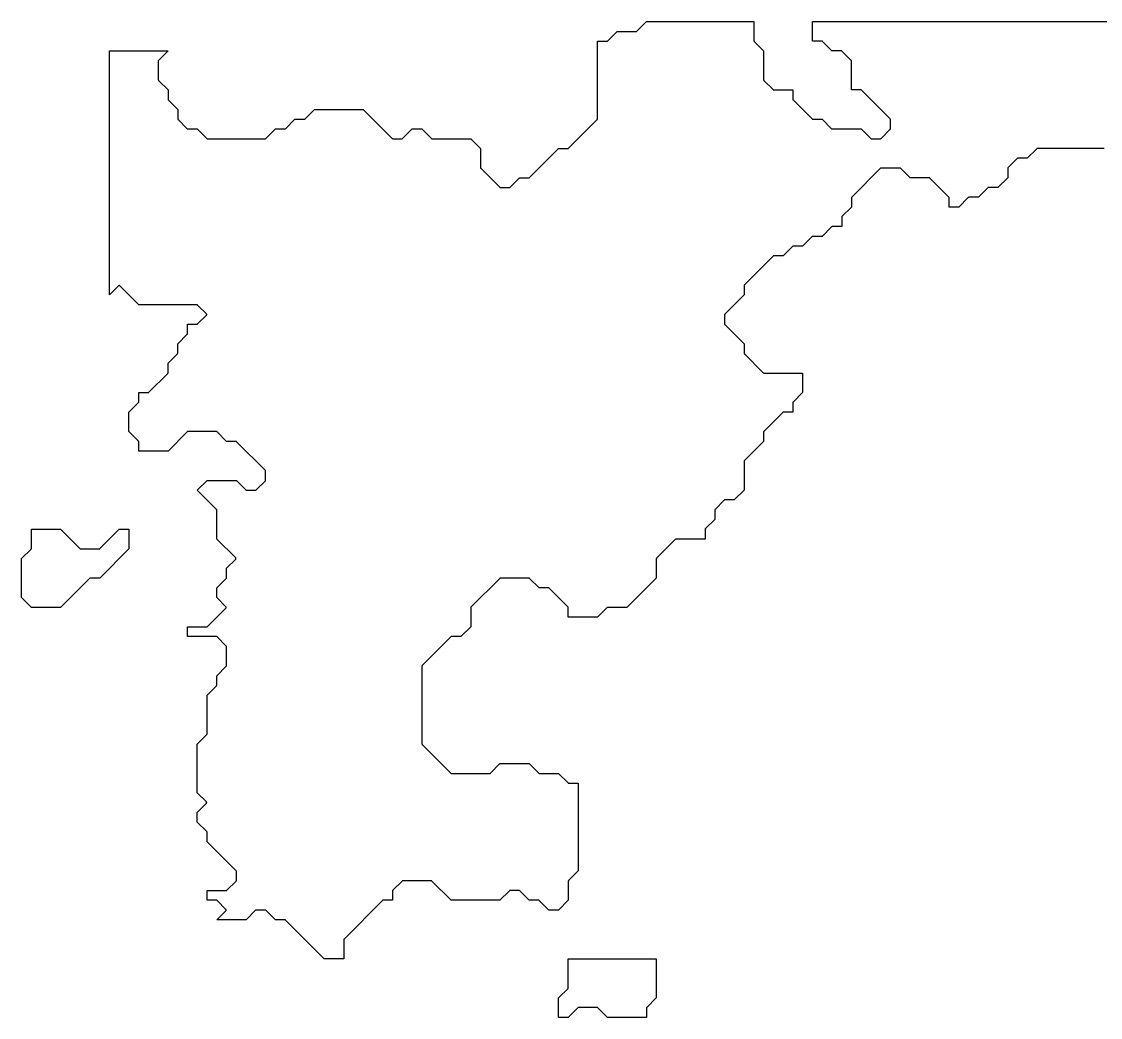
# Model space of a CAD drawing. Header units: metres. Extents: x 0 to 799, y 1 to 1100.
# Drawn here: x 97 to 207.5, y 998 to 1100 of the extents above; entities that cross this region are included whole.
import ezdxf

# ---------------------------------------------------------------- set-up
doc = ezdxf.new("R2010")
doc.units = ezdxf.units.M
doc.layers.add('forest', color=7, linetype='Continuous')

msp = doc.modelspace()

# ---------------------------------------------------------------- linework, layer by layer
at = {"layer": 'forest', "color": 190}
for points in [[(106, 1072), (106, 1072), (106, 1097), (106, 1097), (106, 1097), (112, 1097), (112, 1097), (112, 1097), (111.03, 1096.03), (111.02, 1096.02), (111.02, 1096.01), (111.01, 1096.01), (111.01, 1096), (111, 1095.99), (111, 1095.98), (111, 1095.97), (111, 1095.96), (111, 1094.04), (111, 1094.03), (111, 1094.02), (111, 1094.01), (111.01, 1094), (111.01, 1093.99), (111.02, 1093.99), (111.02, 1093.98), (111.03, 1093.97), (112, 1093), (112, 1093), (112, 1093), (112, 1092.04), (112, 1092.03), (112, 1092.02), (112, 1092.01), (112.01, 1092), (112.01, 1091.99), (112.02, 1091.99), (112.02, 1091.98), (112.03, 1091.97), (113, 1091), (113, 1091), (113, 1091), (113, 1090.04), (113, 1090.03), (113, 1090.02), (113, 1090.01), (113.01, 1090), (113.01, 1089.99), (113.02, 1089.99), (113.02, 1089.98), (113.03, 1089.97), (113.97, 1089.03), (113.98, 1089.02), (113.99, 1089.02), (113.99, 1089.01), (114, 1089.01), (114.01, 1089), (114.02, 1089), (114.03, 1089), (114.04, 1089), (115, 1089), (115, 1089), (115, 1089), (115.97, 1088.03), (115.98, 1088.02), (115.99, 1088.02), (115.99, 1088.01), (116, 1088.01), (116.01, 1088), (116.02, 1088), (116.03, 1088), (116.04, 1088), (121.96, 1088), (121.97, 1088), (121.98, 1088), (121.99, 1088), (122, 1088.01), (122.01, 1088.01), (122.01, 1088.02), (122.02, 1088.02), (122.03, 1088.03), (123, 1089), (123, 1089), (123, 1089), (123.96, 1089), (123.97, 1089), (123.98, 1089), (123.99, 1089), (124, 1089.01), (124.01, 1089.01), (124.01, 1089.02), (124.02, 1089.02), (124.03, 1089.03), (125, 1090), (125, 1090), (125, 1090), (125.96, 1090), (125.97, 1090), (125.98, 1090), (125.99, 1090), (126, 1090.01), (126.01, 1090.01), (126.01, 1090.02), (126.02, 1090.02), (126.03, 1090.03), (127, 1091), (127, 1091), (127, 1091), (132, 1091), (132, 1091), (132, 1091), (134.97, 1088.03), (134.98, 1088.02), (134.99, 1088.02), (134.99, 1088.01), (135, 1088.01), (135.01, 1088), (135.02, 1088), (135.03, 1088), (135.04, 1088), (135.96, 1088), (135.97, 1088), (135.98, 1088), (135.99, 1088), (136, 1088.01), (136.01, 1088.01), (136.01, 1088.02), (136.02, 1088.02), (136.03, 1088.03), (137, 1089), (137, 1089), (137, 1089), (138, 1089), (138, 1089), (138, 1089), (138.97, 1088.03), (138.98, 1088.02), (138.99, 1088.02), (138.99, 1088.01), (139, 1088.01), (139.01, 1088), (139.02, 1088), (139.03, 1088), (139.04, 1088), (143, 1088), (143, 1088), (143, 1088), (144, 1087), (144, 1087), (144, 1087), (144, 1085.04), (144, 1085.03), (144, 1085.02), (144, 1085.01), (144.01, 1085), (144.01, 1084.99), (144.02, 1084.99), (144.02, 1084.98), (144.03, 1084.97), (145.97, 1083.03), (145.98, 1083.02), (145.99, 1083.02), (145.99, 1083.01), (146, 1083.01), (146.01, 1083), (146.02, 1083), (146.03, 1083), (146.04, 1083), (146.96, 1083), (146.97, 1083), (146.98, 1083), (146.99, 1083), (147, 1083.01), (147.01, 1083.01), (147.01, 1083.02), (147.02, 1083.02), (147.03, 1083.03), (148, 1084), (148, 1084), (148, 1084), (148.96, 1084), (148.97, 1084), (148.98, 1084), (148.99, 1084), (149, 1084.01), (149.01, 1084.01), (149.01, 1084.02), (149.02, 1084.02), (149.03, 1084.03), (152, 1087), (152, 1087), (152, 1087), (152.96, 1087), (152.97, 1087), (152.98, 1087), (152.99, 1087), (153, 1087.01), (153.01, 1087.01), (153.01, 1087.02), (153.02, 1087.02), (153.03, 1087.03), (155.97, 1089.97), (155.98, 1089.98), (155.98, 1089.99), (155.99, 1089.99), (155.99, 1090), (156, 1090.01), (156, 1090.02), (156, 1090.03), (156, 1090.04), (156, 1098), (156, 1098), (156, 1098), (156.96, 1098), (156.97, 1098), (156.98, 1098), (156.99, 1098), (157, 1098.01), (157.01, 1098.01), (157.01, 1098.02), (157.02, 1098.02), (157.03, 1098.03), (158, 1099), (158, 1099), (158, 1099), (159.96, 1099), (159.97, 1099), (159.98, 1099), (159.99, 1099), (160, 1099.01), (160.01, 1099.01), (160.01, 1099.02), (160.02, 1099.02), (160.03, 1099.03), (161, 1100), (161, 1100), (161, 1100), (172, 1100), (172, 1100), (172, 1100), (172, 1098.04), (172, 1098.03), (172, 1098.02), (172, 1098.01), (172.01, 1098), (172.01, 1097.99), (172.02, 1097.99), (172.02, 1097.98), (172.03, 1097.97), (173, 1097), (173, 1097), (173, 1097), (173, 1094.04), (173, 1094.03), (173, 1094.02), (173, 1094.01), (173.01, 1094), (173.01, 1093.99), (173.02, 1093.99), (173.02, 1093.98), (173.03, 1093.97), (173.97, 1093.03), (173.98, 1093.02), (173.99, 1093.02), (173.99, 1093.01), (174, 1093.01), (174.01, 1093), (174.02, 1093), (174.03, 1093), (174.04, 1093), (176, 1093), (176, 1093), (176, 1093), (176, 1092.04), (176, 1092.03), (176, 1092.02), (176, 1092.01), (176.01, 1092), (176.01, 1091.99), (176.02, 1091.99), (176.02, 1091.98), (176.03, 1091.97), (177.97, 1090.03), (177.98, 1090.02), (177.99, 1090.02), (177.99, 1090.01), (178, 1090.01), (178.01, 1090), (178.02, 1090), (178.03, 1090), (178.04, 1090), (179, 1090), (179, 1090), (179, 1090), (179.97, 1089.03), (179.98, 1089.02), (179.99, 1089.02), (179.99, 1089.01), (180, 1089.01), (180.01, 1089), (180.02, 1089), (180.03, 1089), (180.04, 1089), (183, 1089), (183, 1089), (183, 1089), (183.97, 1088.03), (183.98, 1088.02), (183.99, 1088.02), (183.99, 1088.01), (184, 1088.01), (184.01, 1088), (184.02, 1088), (184.03, 1088), (184.04, 1088), (184.96, 1088), (184.97, 1088), (184.98, 1088), (184.99, 1088), (185, 1088.01), (185.01, 1088.01), (185.01, 1088.02), (185.02, 1088.02), (185.03, 1088.03), (185.97, 1088.97), (185.98, 1088.98), (185.98, 1088.99), (185.99, 1088.99), (185.99, 1089), (186, 1089.01), (186, 1089.02), (186, 1089.03), (186, 1089.04), (186, 1089.96), (186, 1089.97), (186, 1089.98), (186, 1089.99), (185.99, 1090), (185.99, 1090.01), (185.98, 1090.01), (185.98, 1090.02), (185.97, 1090.03), (183.03, 1092.97), (183.02, 1092.98), (183.01, 1092.98), (183.01, 1092.99), (183, 1092.99), (182.99, 1093), (182.98, 1093), (182.97, 1093), (182.96, 1093), (182, 1093), (182, 1093), (182, 1093), (182, 1095.96), (182, 1095.97), (182, 1095.98), (182, 1095.99), (181.99, 1096), (181.99, 1096.01), (181.98, 1096.01), (181.98, 1096.02), (181.97, 1096.03), (181.03, 1096.97), (181.02, 1096.98), (181.01, 1096.98), (181.01, 1096.99), (181, 1096.99), (180.99, 1097), (180.98, 1097), (180.97, 1097), (180.96, 1097), (180, 1097), (180, 1097), (180, 1097), (179.03, 1097.97), (179.02, 1097.98), (179.01, 1097.98), (179.01, 1097.99), (179, 1097.99), (178.99, 1098), (178.98, 1098), (178.97, 1098), (178.96, 1098), (178, 1098), (178, 1098), (178, 1098), (178, 1100), (178, 1100), (178, 1100), (216, 1100)], [(207.9, 1087), (201.04, 1087), (201.03, 1087), (201.02, 1087), (201.01, 1087), (201, 1086.99), (200.99, 1086.99), (200.99, 1086.98), (200.98, 1086.98), (200.97, 1086.97), (200, 1086), (200, 1086), (200, 1086), (199.04, 1086), (199.03, 1086), (199.02, 1086), (199.01, 1086), (199, 1085.99), (198.99, 1085.99), (198.99, 1085.98), (198.98, 1085.98), (198.97, 1085.97), (198.03, 1085.03), (198.02, 1085.02), (198.02, 1085.01), (198.01, 1085.01), (198.01, 1085), (198, 1084.99), (198, 1084.98), (198, 1084.97), (198, 1084.96), (198, 1084), (198, 1084), (198, 1084), (197, 1083), (197, 1083), (197, 1083), (196.04, 1083), (196.03, 1083), (196.02, 1083), (196.01, 1083), (196, 1082.99), (195.99, 1082.99), (195.99, 1082.98), (195.98, 1082.98), (195.97, 1082.97), (195, 1082), (195, 1082), (195, 1082), (194.04, 1082), (194.03, 1082), (194.02, 1082), (194.01, 1082), (194, 1081.99), (193.99, 1081.99), (193.99, 1081.98), (193.98, 1081.98), (193.97, 1081.97), (193, 1081), (193, 1081), (193, 1081), (192, 1081), (192, 1081), (192, 1081), (192, 1081.96), (192, 1081.97), (192, 1081.98), (192, 1081.99), (191.99, 1082), (191.99, 1082.01), (191.98, 1082.01), (191.98, 1082.02), (191.97, 1082.03), (190.03, 1083.97), (190.02, 1083.98), (190.01, 1083.98), (190.01, 1083.99), (190, 1083.99), (189.99, 1084), (189.98, 1084), (189.97, 1084), (189.96, 1084), (188, 1084), (188, 1084), (188, 1084), (187.03, 1084.97), (187.02, 1084.98), (187.01, 1084.98), (187.01, 1084.99), (187, 1084.99), (186.99, 1085), (186.98, 1085), (186.97, 1085), (186.96, 1085), (185.04, 1085), (185.03, 1085), (185.02, 1085), (185.01, 1085), (185, 1084.99), (184.99, 1084.99), (184.99, 1084.98), (184.98, 1084.98), (184.97, 1084.97), (182.03, 1082.03), (182.02, 1082.02), (182.02, 1082.01), (182.01, 1082.01), (182.01, 1082), (182, 1081.99), (182, 1081.98), (182, 1081.97), (182, 1081.96), (182, 1081), (182, 1081), (182, 1081), (181.03, 1080.03), (181.02, 1080.02), (181.02, 1080.01), (181.01, 1080.01), (181.01, 1080), (181, 1079.99), (181, 1079.98), (181, 1079.97), (181, 1079.96), (181, 1079), (181, 1079), (181, 1079), (180.04, 1079), (180.03, 1079), (180.02, 1079), (180.01, 1079), (180, 1078.99), (179.99, 1078.99), (179.99, 1078.98), (179.98, 1078.98), (179.97, 1078.97), (179, 1078), (179, 1078), (179, 1078), (178.04, 1078), (178.03, 1078), (178.02, 1078), (178.01, 1078), (178, 1077.99), (177.99, 1077.99), (177.99, 1077.98), (177.98, 1077.98), (177.97, 1077.97), (177, 1077), (177, 1077), (177, 1077), (176.04, 1077), (176.03, 1077), (176.02, 1077), (176.01, 1077), (176, 1076.99), (175.99, 1076.99), (175.99, 1076.98), (175.98, 1076.98), (175.97, 1076.97), (175, 1076), (175, 1076), (175, 1076), (174.04, 1076), (174.03, 1076), (174.02, 1076), (174.01, 1076), (174, 1075.99), (173.99, 1075.99), (173.99, 1075.98), (173.98, 1075.98), (173.97, 1075.97), (171.03, 1073.03), (171.02, 1073.02), (171.02, 1073.01), (171.01, 1073.01), (171.01, 1073), (171, 1072.99), (171, 1072.98), (171, 1072.97), (171, 1072.96), (171, 1072), (171, 1072), (171, 1072), (169.03, 1070.03), (169.02, 1070.02), (169.02, 1070.01), (169.01, 1070.01), (169.01, 1070), (169, 1069.99), (169, 1069.98), (169, 1069.97), (169, 1069.96), (169, 1069.04), (169, 1069.03), (169, 1069.02), (169, 1069.01), (169.01, 1069), (169.01, 1068.99), (169.02, 1068.99), (169.02, 1068.98), (169.03, 1068.97), (171, 1067), (171, 1067), (171, 1067), (171, 1066.04), (171, 1066.03), (171, 1066.02), (171, 1066.01), (171.01, 1066), (171.01, 1065.99), (171.02, 1065.99), (171.02, 1065.98), (171.03, 1065.97), (172.97, 1064.03), (172.98, 1064.02), (172.99, 1064.02), (172.99, 1064.01), (173, 1064.01), (173.01, 1064), (173.02, 1064), (173.03, 1064), (173.04, 1064), (177, 1064), (177, 1064), (177, 1064), (177, 1062), (177, 1062), (177, 1062), (176.03, 1061.03), (176.02, 1061.02), (176.02, 1061.01), (176.01, 1061.01), (176.01, 1061), (176, 1060.99), (176, 1060.98), (176, 1060.97), (176, 1060.96), (176, 1060), (176, 1060), (176, 1060), (175.04, 1060), (175.03, 1060), (175.02, 1060), (175.01, 1060), (175, 1059.99), (174.99, 1059.99), (174.99, 1059.98), (174.98, 1059.98), (174.97, 1059.97), (173.03, 1058.03), (173.02, 1058.02), (173.02, 1058.01), (173.01, 1058.01), (173.01, 1058), (173, 1057.99), (173, 1057.98), (173, 1057.97), (173, 1057.96), (173, 1057), (173, 1057), (173, 1057), (171.03, 1055.03), (171.02, 1055.02), (171.02, 1055.01), (171.01, 1055.01), (171.01, 1055), (171, 1054.99), (171, 1054.98), (171, 1054.97), (171, 1054.96), (171, 1052), (171, 1052), (171, 1052), (170, 1051), (170, 1051), (170, 1051), (169.04, 1051), (169.03, 1051), (169.02, 1051), (169.01, 1051), (169, 1050.99), (168.99, 1050.99), (168.99, 1050.98), (168.98, 1050.98), (168.97, 1050.97), (168.03, 1050.03), (168.02, 1050.02), (168.02, 1050.01), (168.01, 1050.01), (168.01, 1050), (168, 1049.99), (168, 1049.98), (168, 1049.97), (168, 1049.96), (168, 1049), (168, 1049), (168, 1049), (167.03, 1048.03), (167.02, 1048.02), (167.02, 1048.01), (167.01, 1048.01), (167.01, 1048), (167, 1047.99), (167, 1047.98), (167, 1047.97), (167, 1047.96), (167, 1047), (167, 1047), (167, 1047), (164.04, 1047), (164.03, 1047), (164.02, 1047), (164.01, 1047), (164, 1046.99), (163.99, 1046.99), (163.99, 1046.98), (163.98, 1046.98), (163.97, 1046.97), (162.03, 1045.03), (162.02, 1045.02), (162.02, 1045.01), (162.01, 1045.01), (162.01, 1045), (162, 1044.99), (162, 1044.98), (162, 1044.97), (162, 1044.96), (162, 1043), (162, 1043), (162, 1043), (159, 1040), (159, 1040), (159, 1040), (157.04, 1040), (157.03, 1040), (157.02, 1040), (157.01, 1040), (157, 1039.99), (156.99, 1039.99), (156.99, 1039.98), (156.98, 1039.98), (156.97, 1039.97), (156, 1039), (156, 1039), (156, 1039), (153, 1039), (153, 1039), (153, 1039), (153, 1039.96), (153, 1039.97), (153, 1039.98), (153, 1039.99), (152.99, 1040), (152.99, 1040.01), (152.98, 1040.01), (152.98, 1040.02), (152.97, 1040.03), (151.03, 1041.97), (151.02, 1041.98), (151.01, 1041.98), (151.01, 1041.99), (151, 1041.99), (150.99, 1042), (150.98, 1042), (150.97, 1042), (150.96, 1042), (150, 1042), (150, 1042), (150, 1042), (149.03, 1042.97), (149.02, 1042.98), (149.01, 1042.98), (149.01, 1042.99), (149, 1042.99), (148.99, 1043), (148.98, 1043), (148.97, 1043), (148.96, 1043), (146.04, 1043), (146.03, 1043), (146.02, 1043), (146.01, 1043), (146, 1042.99), (145.99, 1042.99), (145.99, 1042.98), (145.98, 1042.98), (145.97, 1042.97), (143.03, 1040.03), (143.02, 1040.02), (143.02, 1040.01), (143.01, 1040.01), (143.01, 1040), (143, 1039.99), (143, 1039.98), (143, 1039.97), (143, 1039.96), (143, 1038), (143, 1038), (143, 1038), (142, 1037), (142, 1037), (142, 1037), (141.04, 1037), (141.03, 1037), (141.02, 1037), (141.01, 1037), (141, 1036.99), (140.99, 1036.99), (140.99, 1036.98), (140.98, 1036.98), (140.97, 1036.97), (138.03, 1034.03), (138.02, 1034.02), (138.02, 1034.01), (138.01, 1034.01), (138.01, 1034), (138, 1033.99), (138, 1033.98), (138, 1033.97), (138, 1033.96), (138, 1026.04), (138, 1026.03), (138, 1026.02), (138, 1026.01), (138.01, 1026), (138.01, 1025.99), (138.02, 1025.99), (138.02, 1025.98), (138.03, 1025.97), (140.97, 1023.03), (140.98, 1023.02), (140.99, 1023.02), (140.99, 1023.01), (141, 1023.01), (141.01, 1023), (141.02, 1023), (141.03, 1023), (141.04, 1023), (144.96, 1023), (144.97, 1023), (144.98, 1023), (144.99, 1023), (145, 1023.01), (145.01, 1023.01), (145.01, 1023.02), (145.02, 1023.02), (145.03, 1023.03), (146, 1024), (146, 1024), (146, 1024), (149, 1024), (149, 1024), (149, 1024), (149.97, 1023.03), (149.98, 1023.02), (149.99, 1023.02), (149.99, 1023.01), (150, 1023.01), (150.01, 1023), (150.02, 1023), (150.03, 1023), (150.04, 1023), (152, 1023), (152, 1023), (152, 1023), (152.97, 1022.03), (152.98, 1022.02), (152.99, 1022.02), (152.99, 1022.01), (153, 1022.01), (153.01, 1022), (153.02, 1022), (153.03, 1022), (153.04, 1022), (154, 1022), (154, 1022), (154, 1022), (154, 1013), (154, 1013), (154, 1013), (153.03, 1012.03), (153.02, 1012.02), (153.02, 1012.01), (153.01, 1012.01), (153.01, 1012), (153, 1011.99), (153, 1011.98), (153, 1011.97), (153, 1011.96), (153, 1010), (153, 1010), (153, 1010), (152, 1009), (152, 1009), (152, 1009), (151, 1009), (151, 1009), (151, 1009), (150.03, 1009.97), (150.02, 1009.98), (150.01, 1009.98), (150.01, 1009.99), (150, 1009.99), (149.99, 1010), (149.98, 1010), (149.97, 1010), (149.96, 1010), (149, 1010), (149, 1010), (149, 1010), (148.03, 1010.97), (148.02, 1010.98), (148.01, 1010.98), (148.01, 1010.99), (148, 1010.99), (147.99, 1011), (147.98, 1011), (147.97, 1011), (147.96, 1011), (147.04, 1011), (147.03, 1011), (147.02, 1011), (147.01, 1011), (147, 1010.99), (146.99, 1010.99), (146.99, 1010.98), (146.98, 1010.98), (146.97, 1010.97), (146, 1010), (146, 1010), (146, 1010), (141, 1010), (141, 1010), (141, 1010), (139.03, 1011.97), (139.02, 1011.98), (139.01, 1011.98), (139.01, 1011.99), (139, 1011.99), (138.99, 1012), (138.98, 1012), (138.97, 1012), (138.96, 1012), (136.04, 1012), (136.03, 1012), (136.02, 1012), (136.01, 1012), (136, 1011.99), (135.99, 1011.99), (135.99, 1011.98), (135.98, 1011.98), (135.97, 1011.97), (135.03, 1011.03), (135.02, 1011.02), (135.02, 1011.01), (135.01, 1011.01), (135.01, 1011), (135, 1010.99), (135, 1010.98), (135, 1010.97), (135, 1010.96), (135, 1010), (135, 1010), (135, 1010), (134.04, 1010), (134.03, 1010), (134.02, 1010), (134.01, 1010), (134, 1009.99), (133.99, 1009.99), (133.99, 1009.98), (133.98, 1009.98), (133.97, 1009.97), (130.03, 1006.03), (130.02, 1006.02), (130.02, 1006.01), (130.01, 1006.01), (130.01, 1006), (130, 1005.99), (130, 1005.98), (130, 1005.97), (130, 1005.96), (130, 1004), (130, 1004), (130, 1004), (128, 1004), (128, 1004), (128, 1004), (124.03, 1007.97), (124.02, 1007.98), (124.01, 1007.98), (124.01, 1007.99), (124, 1007.99), (123.99, 1008), (123.98, 1008), (123.97, 1008), (123.96, 1008), (123, 1008), (123, 1008), (123, 1008), (122.03, 1008.97), (122.02, 1008.98), (122.01, 1008.98), (122.01, 1008.99), (122, 1008.99), (121.99, 1009), (121.98, 1009), (121.97, 1009), (121.96, 1009), (121.04, 1009), (121.03, 1009), (121.02, 1009), (121.01, 1009), (121, 1008.99), (120.99, 1008.99), (120.99, 1008.98), (120.98, 1008.98), (120.97, 1008.97), (120, 1008), (120, 1008), (120, 1008), (117, 1008), (117, 1008), (117, 1008), (117.93, 1008.93), (117.94, 1008.94), (117.94, 1008.94), (117.95, 1008.95), (117.95, 1008.96), (117.95, 1008.97), (117.96, 1008.98), (117.96, 1008.99), (117.96, 1009), (117.96, 1009.01), (117.96, 1009.02), (117.95, 1009.03), (117.95, 1009.04), (117.95, 1009.05), (117.94, 1009.06), (117.94, 1009.06), (117.93, 1009.07), (117.03, 1009.97), (117.02, 1009.98), (117.01, 1009.98), (117.01, 1009.99), (117, 1009.99), (116.99, 1010), (116.98, 1010), (116.97, 1010), (116.96, 1010), (116, 1010), (116, 1010), (116, 1010), (116, 1011), (116, 1011), (116, 1011), (117.96, 1011), (117.97, 1011), (117.98, 1011), (117.99, 1011), (118, 1011.01), (118.01, 1011.01), (118.01, 1011.02), (118.02, 1011.02), (118.03, 1011.03), (118.97, 1011.97), (118.98, 1011.98), (118.98, 1011.99), (118.99, 1011.99), (118.99, 1012), (119, 1012.01), (119, 1012.02), (119, 1012.03), (119, 1012.04), (119, 1012.96), (119, 1012.97), (119, 1012.98), (119, 1012.99), (118.99, 1013), (118.99, 1013.01), (118.98, 1013.01), (118.98, 1013.02), (118.97, 1013.03), (116, 1016), (116, 1016), (116, 1016), (116, 1016.96), (116, 1016.97), (116, 1016.98), (116, 1016.99), (115.99, 1017), (115.99, 1017.01), (115.98, 1017.01), (115.98, 1017.02), (115.97, 1017.03), (115, 1018), (115, 1018), (115, 1018), (115, 1019), (115, 1019), (115, 1019), (115.93, 1019.93), (115.94, 1019.94), (115.94, 1019.94), (115.95, 1019.95), (115.95, 1019.96), (115.95, 1019.97), (115.96, 1019.98), (115.96, 1019.99), (115.96, 1020), (115.96, 1020.01), (115.96, 1020.02), (115.95, 1020.03), (115.95, 1020.04), (115.95, 1020.05), (115.94, 1020.06), (115.94, 1020.06), (115.93, 1020.07), (115, 1021), (115, 1021), (115, 1021), (115, 1026), (115, 1026), (115, 1026), (115.97, 1026.97), (115.98, 1026.98), (115.98, 1026.99), (115.99, 1026.99), (115.99, 1027), (116, 1027.01), (116, 1027.02), (116, 1027.03), (116, 1027.04), (116, 1031), (116, 1031), (116, 1031), (116.97, 1031.97), (116.98, 1031.98), (116.98, 1031.99), (116.99, 1031.99), (116.99, 1032), (117, 1032.01), (117, 1032.02), (117, 1032.03), (117, 1032.04), (117, 1033), (117, 1033), (117, 1033), (117.97, 1033.97), (117.98, 1033.98), (117.98, 1033.99), (117.99, 1033.99), (117.99, 1034), (118, 1034.01), (118, 1034.02), (118, 1034.03), (118, 1034.04), (118, 1035.96), (118, 1035.97), (118, 1035.98), (118, 1035.99), (117.99, 1036), (117.99, 1036.01), (117.98, 1036.01), (117.98, 1036.02), (117.97, 1036.03), (117.03, 1036.97), (117.02, 1036.98), (117.01, 1036.98), (117.01, 1036.99), (117, 1036.99), (116.99, 1037), (116.98, 1037), (116.97, 1037), (116.96, 1037), (114, 1037), (114, 1037), (114, 1037), (114, 1038), (114, 1038), (114, 1038), (115.96, 1038), (115.97, 1038), (115.98, 1038), (115.99, 1038), (116, 1038.01), (116.01, 1038.01), (116.01, 1038.02), (116.02, 1038.02), (116.03, 1038.03), (117.93, 1039.93), (117.94, 1039.94), (117.94, 1039.94), (117.95, 1039.95), (117.95, 1039.96), (117.95, 1039.97), (117.96, 1039.98), (117.96, 1039.99), (117.96, 1040), (117.96, 1040.01), (117.96, 1040.02), (117.95, 1040.03), (117.95, 1040.04), (117.95, 1040.05), (117.94, 1040.06), (117.94, 1040.06), (117.93, 1040.07), (117, 1041), (117, 1041), (117, 1041), (117, 1042), (117, 1042), (117, 1042), (117.97, 1042.97), (117.98, 1042.98), (117.98, 1042.99), (117.99, 1042.99), (117.99, 1043), (118, 1043.01), (118, 1043.02), (118, 1043.03), (118, 1043.04), (118, 1044), (118, 1044), (118, 1044), (118.93, 1044.93), (118.94, 1044.94), (118.94, 1044.94), (118.95, 1044.95), (118.95, 1044.96), (118.95, 1044.97), (118.96, 1044.98), (118.96, 1044.99), (118.96, 1045), (118.96, 1045.01), (118.96, 1045.02), (118.95, 1045.03), (118.95, 1045.04), (118.95, 1045.05), (118.94, 1045.06), (118.94, 1045.06), (118.93, 1045.07), (117, 1047), (117, 1047), (117, 1047), (117, 1049.96), (117, 1049.97), (117, 1049.98), (117, 1049.99), (116.99, 1050), (116.99, 1050.01), (116.98, 1050.01), (116.98, 1050.02), (116.97, 1050.03), (115, 1052), (115, 1052), (115, 1052), (116, 1053), (116, 1053), (116, 1053), (119, 1053), (119, 1053), (119, 1053), (119.97, 1052.03), (119.98, 1052.02), (119.99, 1052.02), (119.99, 1052.01), (120, 1052.01), (120.01, 1052), (120.02, 1052), (120.03, 1052), (120.04, 1052), (120.96, 1052), (120.97, 1052), (120.98, 1052), (120.99, 1052), (121, 1052.01), (121.01, 1052.01), (121.01, 1052.02), (121.02, 1052.02), (121.03, 1052.03), (121.97, 1052.97), (121.98, 1052.98), (121.98, 1052.99), (121.99, 1052.99), (121.99, 1053), (122, 1053.01), (122, 1053.02), (122, 1053.03), (122, 1053.04), (122, 1053.96), (122, 1053.97), (122, 1053.98), (122, 1053.99), (121.99, 1054), (121.99, 1054.01), (121.98, 1054.01), (121.98, 1054.02), (121.97, 1054.03), (119.03, 1056.97), (119.02, 1056.98), (119.01, 1056.98), (119.01, 1056.99), (119, 1056.99), (118.99, 1057), (118.98, 1057), (118.97, 1057), (118.96, 1057), (118, 1057), (118, 1057), (118, 1057), (117.03, 1057.97), (117.02, 1057.98), (117.01, 1057.98), (117.01, 1057.99), (117, 1057.99), (116.99, 1058), (116.98, 1058), (116.97, 1058), (116.96, 1058), (114.04, 1058), (114.03, 1058), (114.02, 1058), (114.01, 1058), (114, 1057.99), (113.99, 1057.99), (113.99, 1057.98), (113.98, 1057.98), (113.97, 1057.97), (112, 1056), (112, 1056), (112, 1056), (109, 1056), (109, 1056), (109, 1056), (109, 1056.96), (109, 1056.97), (109, 1056.98), (109, 1056.99), (108.99, 1057), (108.99, 1057.01), (108.98, 1057.01), (108.98, 1057.02), (108.97, 1057.03), (108, 1058), (108, 1058), (108, 1058), (108, 1060), (108, 1060), (108, 1060), (108.97, 1060.97), (108.98, 1060.98), (108.98, 1060.99), (108.99, 1060.99), (108.99, 1061), (109, 1061.01), (109, 1061.02), (109, 1061.03), (109, 1061.04), (109, 1062), (109, 1062), (109, 1062), (109.96, 1062), (109.97, 1062), (109.98, 1062), (109.99, 1062), (110, 1062.01), (110.01, 1062.01), (110.01, 1062.02), (110.02, 1062.02), (110.03, 1062.03), (111.97, 1063.97), (111.98, 1063.98), (111.98, 1063.99), (111.99, 1063.99), (111.99, 1064), (112, 1064.01), (112, 1064.02), (112, 1064.03), (112, 1064.04), (112, 1065), (112, 1065), (112, 1065), (112.97, 1065.97), (112.98, 1065.98), (112.98, 1065.99), (112.99, 1065.99), (112.99, 1066), (113, 1066.01), (113, 1066.02), (113, 1066.03), (113, 1066.04), (113, 1067), (113, 1067), (113, 1067), (113.97, 1067.97), (113.98, 1067.98), (113.98, 1067.99), (113.99, 1067.99), (113.99, 1068), (114, 1068.01), (114, 1068.02), (114, 1068.03), (114, 1068.04), (114, 1069), (114, 1069), (114, 1069), (114.96, 1069), (114.97, 1069), (114.98, 1069), (114.99, 1069), (115, 1069.01), (115.01, 1069.01), (115.01, 1069.02), (115.02, 1069.02), (115.03, 1069.03), (115.93, 1069.93), (115.94, 1069.94), (115.94, 1069.94), (115.95, 1069.95), (115.95, 1069.96), (115.95, 1069.97), (115.96, 1069.98), (115.96, 1069.99), (115.96, 1070), (115.96, 1070.01), (115.96, 1070.02), (115.95, 1070.03), (115.95, 1070.04), (115.95, 1070.05), (115.94, 1070.06), (115.94, 1070.06), (115.93, 1070.07), (115.03, 1070.97), (115.02, 1070.98), (115.01, 1070.98), (115.01, 1070.99), (115, 1070.99), (114.99, 1071), (114.98, 1071), (114.97, 1071), (114.96, 1071), (109, 1071), (109, 1071), (109, 1071), (107.07, 1072.93), (107.06, 1072.94), (107.06, 1072.94), (107.05, 1072.95), (107.04, 1072.95), (107.03, 1072.95), (107.02, 1072.96), (107.01, 1072.96), (107, 1072.96), (106.99, 1072.96), (106.98, 1072.96), (106.97, 1072.95), (106.96, 1072.95), (106.95, 1072.95), (106.94, 1072.94), (106.94, 1072.94), (106.93, 1072.93), (106, 1072), (106, 1072)], [(97, 1041), (97, 1041), (97, 1045), (97, 1045), (97, 1045), (97.97, 1045.97), (97.98, 1045.98), (97.98, 1045.99), (97.99, 1045.99), (97.99, 1046), (98, 1046.01), (98, 1046.02), (98, 1046.03), (98, 1046.04), (98, 1048), (98, 1048), (98, 1048), (101, 1048), (101, 1048), (101, 1048), (102.97, 1046.03), (102.98, 1046.02), (102.99, 1046.02), (102.99, 1046.01), (103, 1046.01), (103.01, 1046), (103.02, 1046), (103.03, 1046), (103.04, 1046), (104.96, 1046), (104.97, 1046), (104.98, 1046), (104.99, 1046), (105, 1046.01), (105.01, 1046.01), (105.01, 1046.02), (105.02, 1046.02), (105.03, 1046.03), (107, 1048), (107, 1048), (107, 1048), (108, 1048), (108, 1048), (108, 1048), (108, 1046), (108, 1046), (108, 1046), (105, 1043), (105, 1043), (105, 1043), (104.04, 1043), (104.03, 1043), (104.02, 1043), (104.01, 1043), (104, 1042.99), (103.99, 1042.99), (103.99, 1042.98), (103.98, 1042.98), (103.97, 1042.97), (101, 1040), (101, 1040), (101, 1040), (98, 1040), (98, 1040), (98, 1040), (97, 1041), (97, 1041)], [(152, 998), (152, 998), (152, 1000), (152, 1000), (152, 1000), (152.97, 1000.97), (152.98, 1000.98), (152.98, 1000.99), (152.99, 1000.99), (152.99, 1001), (153, 1001.01), (153, 1001.02), (153, 1001.03), (153, 1001.04), (153, 1004), (153, 1004), (153, 1004), (162, 1004), (162, 1004), (162, 1004), (162, 1000), (162, 1000), (162, 1000), (161.03, 999.03), (161.02, 999.02), (161.02, 999.01), (161.01, 999.01), (161.01, 999), (161, 998.99), (161, 998.98), (161, 998.97), (161, 998.96), (161, 998), (161, 998), (161, 998), (157, 998), (157, 998), (157, 998), (156.03, 998.97), (156.02, 998.98), (156.01, 998.98), (156.01, 998.99), (156, 998.99), (155.99, 999), (155.98, 999), (155.97, 999), (155.96, 999), (154.04, 999), (154.03, 999), (154.02, 999), (154.01, 999), (154, 998.99), (153.99, 998.99), (153.99, 998.98), (153.98, 998.98), (153.97, 998.97), (153, 998), (153, 998), (153, 998), (152, 998), (152, 998)]]:
    msp.add_lwpolyline(points, dxfattribs=at)

doc.saveas('drawing.dxf')
